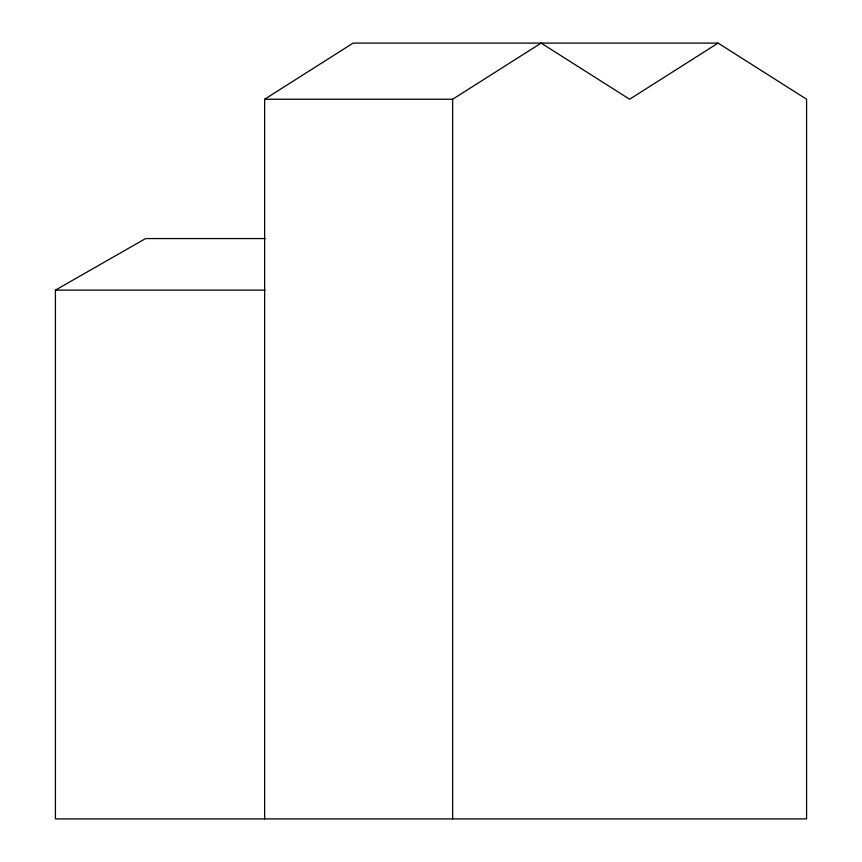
<?xml version="1.0" encoding="UTF-8"?>
<svg xmlns="http://www.w3.org/2000/svg" width="862" height="862" viewBox="0 0 862 862"><rect width="100%" height="100%" fill="white"/><g stroke="black" fill="none" stroke-linecap="round" stroke-linejoin="round"><path stroke-width="1.29" d="M264.645 818.9L264.645 99.238L353.129 43.1L718.1 43.1L806.584 99.238L806.584 818.9L55.416 818.9L55.416 290.128L145.592 238.569L265.151 238.569M264.645 99.238L452.636 99.238L541.131 43.1L629.616 99.238L718.1 43.1M55.416 290.128L264.979 290.128M452.636 99.238L452.636 818.9"/></g></svg>
